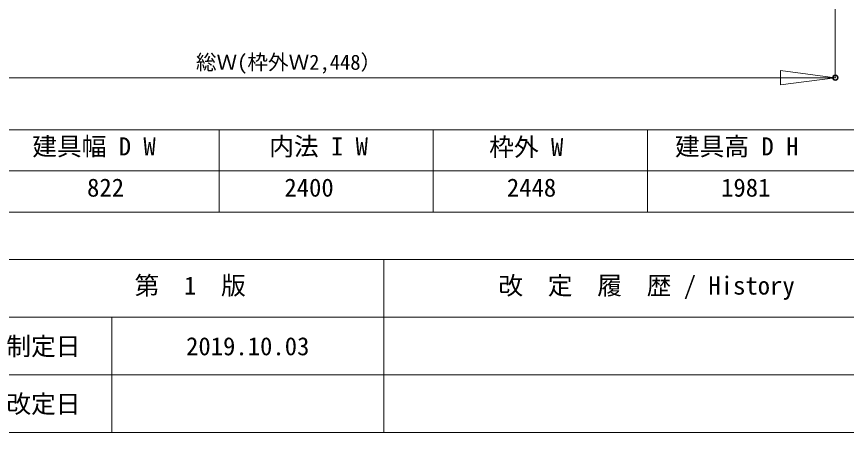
# Model space of a CAD drawing. Units: millimetres on the paper, enlarged 5 times, with parts at other scales. Extents: x -992 to 1008, y -685 to 700.
# Drawn here: x -575 to -72, y -685 to -432 of the extents above; entities that cross this region are included whole.
import ezdxf
from ezdxf.enums import TextEntityAlignment as Align

# ---------------------------------------------------------------- set-up
doc = ezdxf.new("R2010")
doc.units = ezdxf.units.MM
doc.header["$LTSCALE"] = 5
doc.header["$PDMODE"] = 32
doc.header["$PDSIZE"] = 2.5
for name, color, linetype, lineweight in [('1-0_H-SYM', 7, 'Continuous', 20), ('1-1_0', 7, 'Continuous', 20), ('2-0_18', 7, 'Continuous', 18)]:
    doc.layers.add(name, color=color, linetype=linetype, lineweight=lineweight)
doc.styles.add('ＭＳ ゴシック', font='')
doc.styles.get('ＭＳ ゴシック').set_extended_font_data('MS Gothic')

msp = doc.modelspace()

# ---------------------------------------------------------------- linework, layer by layer
at = {"layer": '1-0_H-SYM'}
msp.add_line((197.5, -501.25), (-967.5, -501.25), dxfattribs=at)
at = {"layer": '1-1_0'}
for p, q in [((197.5, -501.25), (-967.5, -501.25)), ((197.5, -501.25), (-967.5, -501.25)), ((-452.5, -501.25), (-452.5, -551.25)), ((-322.5, -501.25), (-322.5, -551.25)), ((-192.5, -501.25), (-192.5, -551.25)), ((197.5, -526.25), (-967.5, -526.25)), ((197.5, -551.25), (-967.5, -551.25)), ((1007.5, -580), (-992.5, -580)), ((-352.5, -580), (-352.5, -685)), ((1007.5, -615), (-587.5, -615)), ((-517.5, -615), (-517.5, -685)), ((37.5, -650), (-587.5, -650))]:
    msp.add_line(p, q, dxfattribs=at)
msp.add_lwpolyline([(-992.5, -685), (1007.5, -685), (1007.5, 700), (-992.5, 700)], close=True, dxfattribs=at)
at = {"layer": '2-0_18', "color": 4}
for p, q in [((-78.542, -469.608), (-78.542, -390.73)), ((-111.875, -465.274), (-78.542, -469.608)), ((-111.875, -473.941), (-111.875, -465.274)), ((-728.643, -469.608), (-78.542, -469.608)), ((-78.542, -469.608), (-111.875, -473.941))]:
    msp.add_line(p, q, dxfattribs=at)
msp.add_circle((-78.542, -469.608), 1.667, dxfattribs=at)
at = {"layer": '2-0_18', "color": 5}
msp.add_point((-78.542, -469.608), dxfattribs=at)

# ---------------------------------------------------------------- texts
at = {"layer": '1-0_H-SYM', "style": 'ＭＳ ゴシック'}
for s, p in [('第\u30001\u3000版', (-503.75, -604.606)), ('2019.10.03', (-472.5, -641.462))]:
    msp.add_text(s, height=11, dxfattribs=at).set_placement(p, align=Align.BOTTOM_LEFT)
at = {"layer": '1-1_0', "style": 'ＭＳ ゴシック'}
for s, p in [('建具幅 D W', (-565.851, -520.122)), ('内法 I W', (-422.067, -520.122)), ('枠外 W', (-288.541, -520.51)), ('建具高 D H', (-175.851, -520.122)), ('822', (-532.583, -545.123)), ('2400', (-412.833, -545.123)), ('2448', (-277.833, -545.123)), ('1981', (-147.833, -545.123)), ('改\u3000定\u3000履\u3000歴 / History', (-283.008, -604.606)), ('制定日', (-581.557, -641.462)), ('改定日', (-581.557, -676.462))]:
    msp.add_text(s, height=11, dxfattribs=at).set_placement(p, align=Align.BOTTOM_LEFT)
at = {"layer": '2-0_18', "style": 'ＭＳ ゴシック'}
msp.add_text('総Ｗ(枠外Ｗ2,448）', height=9.164, dxfattribs=at).set_placement((-466.509, -467.524), align=Align.BOTTOM_LEFT)

doc.saveas('drawing.dxf')
